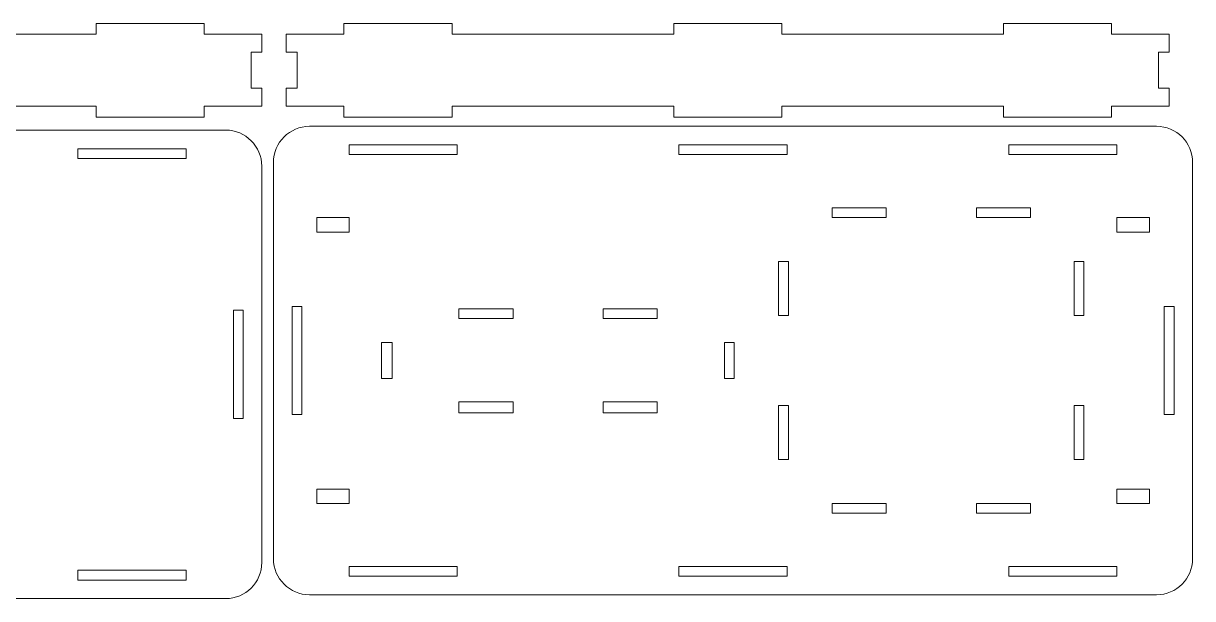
# Model space of a CAD drawing. Header units: millimetres. Extents: x -899 to 342, y -172 to 238.
# Drawn here: x 16.2 to 340.6, y 12.6 to 172.2 of the extents above; entities that cross this region are included whole.
import ezdxf

# ---------------------------------------------------------------- set-up
doc = ezdxf.new("R2010")
doc.units = ezdxf.units.MM
doc.header["$MEASUREMENT"] = 0
doc.layers.add('Layer 1', color=7, linetype='Continuous')

msp = doc.modelspace()

# ---------------------------------------------------------------- linework, layer by layer
at = {"layer": 'Layer 1', "color": 225, "lineweight": 9}
for points, knots in [([(82.3919, 149.2359), (82.3919, 149.2359), (66.3914, 149.2359), (66.3914, 149.2359), (66.3914, 149.2359), (66.3914, 149.2359), (66.3914, 146.2359), (66.3914, 146.2359), (66.3914, 146.2359), (66.3914, 146.2359), (36.3914, 146.2359), (36.3914, 146.2359), (36.3914, 146.2359), (36.3914, 146.2359), (36.3914, 149.2359), (36.3914, 149.2359), (36.3914, 149.2359), (36.3914, 149.2359), (-25.1086, 149.2359), (-25.1086, 149.2359), (-25.1086, 149.2359), (-25.1086, 149.2359), (-25.1086, 146.2359), (-25.1086, 146.2359), (-25.1086, 146.2359), (-25.1086, 146.2359), (-55.1086, 146.2359), (-55.1086, 146.2359), (-55.1086, 146.2359), (-55.1086, 146.2359), (-55.1086, 149.2359), (-55.1086, 149.2359), (-55.1086, 149.2359), (-55.1086, 149.2359), (-116.6086, 149.2359), (-116.6086, 149.2359), (-116.6086, 149.2359), (-116.6086, 149.2359), (-116.6086, 146.2359), (-116.6086, 146.2359), (-116.6086, 146.2359), (-116.6086, 146.2359), (-146.6086, 146.2359), (-146.6086, 146.2359), (-146.6086, 146.2359), (-146.6086, 146.2359), (-146.6086, 149.2359), (-146.6086, 149.2359), (-146.6086, 149.2359), (-146.6086, 149.2359), (-162.6007, 149.2359), (-162.6007, 149.2359), (-162.6007, 149.2359), (-162.6007, 149.2359), (-162.6007, 154.2359), (-162.6007, 154.2359), (-162.6007, 154.2359), (-162.6007, 154.2359), (-159.6007, 154.2359), (-159.6007, 154.2359), (-159.6007, 154.2359), (-159.6007, 154.2359), (-159.6007, 164.2359), (-159.6007, 164.2359), (-159.6007, 164.2359), (-159.6007, 164.2359), (-162.6007, 164.2359), (-162.6007, 164.2359), (-162.6007, 164.2359), (-162.6007, 164.2359), (-162.6007, 169.2359), (-162.6007, 169.2359), (-162.6007, 169.2359), (-162.6007, 169.2359), (-146.6086, 169.2359), (-146.6086, 169.2359), (-146.6086, 169.2359), (-146.6086, 169.2359), (-146.6086, 172.2359), (-146.6086, 172.2359), (-146.6086, 172.2359), (-146.6086, 172.2359), (-116.6086, 172.2359), (-116.6086, 172.2359), (-116.6086, 172.2359), (-116.6086, 172.2359), (-116.6086, 169.2359), (-116.6086, 169.2359), (-116.6086, 169.2359), (-116.6086, 169.2359), (-55.1086, 169.2359), (-55.1086, 169.2359), (-55.1086, 169.2359), (-55.1086, 169.2359), (-55.1086, 172.2359), (-55.1086, 172.2359), (-55.1086, 172.2359), (-55.1086, 172.2359), (-25.1086, 172.2359), (-25.1086, 172.2359), (-25.1086, 172.2359), (-25.1086, 172.2359), (-25.1086, 169.2359), (-25.1086, 169.2359), (-25.1086, 169.2359), (-25.1086, 169.2359), (36.3914, 169.2359), (36.3914, 169.2359), (36.3914, 169.2359), (36.3914, 169.2359), (36.3914, 172.2359), (36.3914, 172.2359), (36.3914, 172.2359), (36.3914, 172.2359), (66.3914, 172.2359), (66.3914, 172.2359), (66.3914, 172.2359), (66.3914, 172.2359), (66.3914, 169.2359), (66.3914, 169.2359), (66.3914, 169.2359), (66.3914, 169.2359), (82.3919, 169.2359), (82.3919, 169.2359), (82.3919, 169.2359), (82.3919, 169.2359), (82.3919, 164.2359), (82.3919, 164.2359), (82.3919, 164.2359), (82.3919, 164.2359), (79.3919, 164.2359), (79.3919, 164.2359), (79.3919, 164.2359), (79.3919, 164.2359), (79.3919, 154.2359), (79.3919, 154.2359), (79.3919, 154.2359), (79.3919, 154.2359), (82.3919, 154.2359), (82.3919, 154.2359), (82.3919, 154.2359), (82.3919, 154.2359), (82.3919, 149.2359), (82.3919, 149.2359)], [0, 0, 0, 0, 0.02702703, 0.02702703, 0.02702703, 0.02702703, 0.05405405, 0.05405405, 0.05405405, 0.05405405, 0.08108108, 0.08108108, 0.08108108, 0.08108108, 0.10810811, 0.10810811, 0.10810811, 0.10810811, 0.13513514, 0.13513514, 0.13513514, 0.13513514, 0.16216216, 0.16216216, 0.16216216, 0.16216216, 0.18918919, 0.18918919, 0.18918919, 0.18918919, 0.21621622, 0.21621622, 0.21621622, 0.21621622, 0.24324324, 0.24324324, 0.24324324, 0.24324324, 0.27027027, 0.27027027, 0.27027027, 0.27027027, 0.2972973, 0.2972973, 0.2972973, 0.2972973, 0.32432432, 0.32432432, 0.32432432, 0.32432432, 0.35135135, 0.35135135, 0.35135135, 0.35135135, 0.37837838, 0.37837838, 0.37837838, 0.37837838, 0.40540541, 0.40540541, 0.40540541, 0.40540541, 0.43243243, 0.43243243, 0.43243243, 0.43243243, 0.45945946, 0.45945946, 0.45945946, 0.45945946, 0.48648649, 0.48648649, 0.48648649, 0.48648649, 0.51351351, 0.51351351, 0.51351351, 0.51351351, 0.54054054, 0.54054054, 0.54054054, 0.54054054, 0.56756757, 0.56756757, 0.56756757, 0.56756757, 0.59459459, 0.59459459, 0.59459459, 0.59459459, 0.62162162, 0.62162162, 0.62162162, 0.62162162, 0.64864865, 0.64864865, 0.64864865, 0.64864865, 0.67567568, 0.67567568, 0.67567568, 0.67567568, 0.7027027, 0.7027027, 0.7027027, 0.7027027, 0.72972973, 0.72972973, 0.72972973, 0.72972973, 0.75675676, 0.75675676, 0.75675676, 0.75675676, 0.78378378, 0.78378378, 0.78378378, 0.78378378, 0.81081081, 0.81081081, 0.81081081, 0.81081081, 0.83783784, 0.83783784, 0.83783784, 0.83783784, 0.86486486, 0.86486486, 0.86486486, 0.86486486, 0.89189189, 0.89189189, 0.89189189, 0.89189189, 0.91891892, 0.91891892, 0.91891892, 0.91891892, 0.94594595, 0.94594595, 0.94594595, 0.94594595, 1, 1, 1, 1]), ([(334.1121, 149.2359), (334.1121, 149.2359), (318.1116, 149.2359), (318.1116, 149.2359), (318.1116, 149.2359), (318.1116, 149.2359), (318.1116, 146.2359), (318.1116, 146.2359), (318.1116, 146.2359), (318.1116, 146.2359), (288.1116, 146.2359), (288.1116, 146.2359), (288.1116, 146.2359), (288.1116, 146.2359), (288.1116, 149.2359), (288.1116, 149.2359), (288.1116, 149.2359), (288.1116, 149.2359), (226.6116, 149.2359), (226.6116, 149.2359), (226.6116, 149.2359), (226.6116, 149.2359), (226.6116, 146.2359), (226.6116, 146.2359), (226.6116, 146.2359), (226.6116, 146.2359), (196.6116, 146.2359), (196.6116, 146.2359), (196.6116, 146.2359), (196.6116, 146.2359), (196.6116, 149.2359), (196.6116, 149.2359), (196.6116, 149.2359), (196.6116, 149.2359), (135.1116, 149.2359), (135.1116, 149.2359), (135.1116, 149.2359), (135.1116, 149.2359), (135.1116, 146.2359), (135.1116, 146.2359), (135.1116, 146.2359), (135.1116, 146.2359), (105.1116, 146.2359), (105.1116, 146.2359), (105.1116, 146.2359), (105.1116, 146.2359), (105.1116, 149.2359), (105.1116, 149.2359), (105.1116, 149.2359), (105.1116, 149.2359), (89.1195, 149.2359), (89.1195, 149.2359), (89.1195, 149.2359), (89.1195, 149.2359), (89.1195, 154.2359), (89.1195, 154.2359), (89.1195, 154.2359), (89.1195, 154.2359), (92.1195, 154.2359), (92.1195, 154.2359), (92.1195, 154.2359), (92.1195, 154.2359), (92.1195, 164.2359), (92.1195, 164.2359), (92.1195, 164.2359), (92.1195, 164.2359), (89.1195, 164.2359), (89.1195, 164.2359), (89.1195, 164.2359), (89.1195, 164.2359), (89.1195, 169.2359), (89.1195, 169.2359), (89.1195, 169.2359), (89.1195, 169.2359), (105.1116, 169.2359), (105.1116, 169.2359), (105.1116, 169.2359), (105.1116, 169.2359), (105.1116, 172.2359), (105.1116, 172.2359), (105.1116, 172.2359), (105.1116, 172.2359), (135.1116, 172.2359), (135.1116, 172.2359), (135.1116, 172.2359), (135.1116, 172.2359), (135.1116, 169.2359), (135.1116, 169.2359), (135.1116, 169.2359), (135.1116, 169.2359), (196.6116, 169.2359), (196.6116, 169.2359), (196.6116, 169.2359), (196.6116, 169.2359), (196.6116, 172.2359), (196.6116, 172.2359), (196.6116, 172.2359), (196.6116, 172.2359), (226.6116, 172.2359), (226.6116, 172.2359), (226.6116, 172.2359), (226.6116, 172.2359), (226.6116, 169.2359), (226.6116, 169.2359), (226.6116, 169.2359), (226.6116, 169.2359), (288.1116, 169.2359), (288.1116, 169.2359), (288.1116, 169.2359), (288.1116, 169.2359), (288.1116, 172.2359), (288.1116, 172.2359), (288.1116, 172.2359), (288.1116, 172.2359), (318.1116, 172.2359), (318.1116, 172.2359), (318.1116, 172.2359), (318.1116, 172.2359), (318.1116, 169.2359), (318.1116, 169.2359), (318.1116, 169.2359), (318.1116, 169.2359), (334.1121, 169.2359), (334.1121, 169.2359), (334.1121, 169.2359), (334.1121, 169.2359), (334.1121, 164.2359), (334.1121, 164.2359), (334.1121, 164.2359), (334.1121, 164.2359), (331.1121, 164.2359), (331.1121, 164.2359), (331.1121, 164.2359), (331.1121, 164.2359), (331.1121, 154.2359), (331.1121, 154.2359), (331.1121, 154.2359), (331.1121, 154.2359), (334.1121, 154.2359), (334.1121, 154.2359), (334.1121, 154.2359), (334.1121, 154.2359), (334.1121, 149.2359), (334.1121, 149.2359)], [0, 0, 0, 0, 0.02702703, 0.02702703, 0.02702703, 0.02702703, 0.05405405, 0.05405405, 0.05405405, 0.05405405, 0.08108108, 0.08108108, 0.08108108, 0.08108108, 0.10810811, 0.10810811, 0.10810811, 0.10810811, 0.13513514, 0.13513514, 0.13513514, 0.13513514, 0.16216216, 0.16216216, 0.16216216, 0.16216216, 0.18918919, 0.18918919, 0.18918919, 0.18918919, 0.21621622, 0.21621622, 0.21621622, 0.21621622, 0.24324324, 0.24324324, 0.24324324, 0.24324324, 0.27027027, 0.27027027, 0.27027027, 0.27027027, 0.2972973, 0.2972973, 0.2972973, 0.2972973, 0.32432432, 0.32432432, 0.32432432, 0.32432432, 0.35135135, 0.35135135, 0.35135135, 0.35135135, 0.37837838, 0.37837838, 0.37837838, 0.37837838, 0.40540541, 0.40540541, 0.40540541, 0.40540541, 0.43243243, 0.43243243, 0.43243243, 0.43243243, 0.45945946, 0.45945946, 0.45945946, 0.45945946, 0.48648649, 0.48648649, 0.48648649, 0.48648649, 0.51351351, 0.51351351, 0.51351351, 0.51351351, 0.54054054, 0.54054054, 0.54054054, 0.54054054, 0.56756757, 0.56756757, 0.56756757, 0.56756757, 0.59459459, 0.59459459, 0.59459459, 0.59459459, 0.62162162, 0.62162162, 0.62162162, 0.62162162, 0.64864865, 0.64864865, 0.64864865, 0.64864865, 0.67567568, 0.67567568, 0.67567568, 0.67567568, 0.7027027, 0.7027027, 0.7027027, 0.7027027, 0.72972973, 0.72972973, 0.72972973, 0.72972973, 0.75675676, 0.75675676, 0.75675676, 0.75675676, 0.78378378, 0.78378378, 0.78378378, 0.78378378, 0.81081081, 0.81081081, 0.81081081, 0.81081081, 0.83783784, 0.83783784, 0.83783784, 0.83783784, 0.86486486, 0.86486486, 0.86486486, 0.86486486, 0.89189189, 0.89189189, 0.89189189, 0.89189189, 0.91891892, 0.91891892, 0.91891892, 0.91891892, 0.94594595, 0.94594595, 0.94594595, 0.94594595, 1, 1, 1, 1]), ([(330.5716, 13.6765), (330.5716, 13.6765), (95.5716, 13.6765), (95.5716, 13.6765), (95.5716, 13.6765), (90.0716, 13.6765), (85.5716, 18.1764), (85.5716, 23.6765), (85.5716, 23.6765), (85.5716, 23.6765), (85.5716, 133.6765), (85.5716, 133.6765), (85.5716, 133.6765), (85.5716, 139.1766), (90.0716, 143.6765), (95.5716, 143.6765), (95.5716, 143.6765), (95.5716, 143.6765), (330.5716, 143.6765), (330.5716, 143.6765), (330.5716, 143.6765), (336.0716, 143.6765), (340.5716, 139.1766), (340.5716, 133.6765), (340.5716, 133.6765), (340.5716, 133.6765), (340.5716, 23.6765), (340.5716, 23.6765), (340.5716, 23.6765), (340.5716, 18.1764), (336.0716, 13.6765), (330.5716, 13.6765)], [0, 0, 0, 0, 0.11111111, 0.11111111, 0.11111111, 0.11111111, 0.22222222, 0.22222222, 0.22222222, 0.22222222, 0.33333333, 0.33333333, 0.33333333, 0.33333333, 0.44444444, 0.44444444, 0.44444444, 0.44444444, 0.55555556, 0.55555556, 0.55555556, 0.55555556, 0.66666667, 0.66666667, 0.66666667, 0.66666667, 0.77777778, 0.77777778, 0.77777778, 0.77777778, 1, 1, 1, 1]), ([(106.5716, 138.5265), (106.5716, 138.5265), (136.5716, 138.5265), (136.5716, 138.5265), (136.5716, 138.5265), (136.5716, 138.5265), (136.5716, 135.8265), (136.5716, 135.8265), (136.5716, 135.8265), (136.5716, 135.8265), (106.5716, 135.8265), (106.5716, 135.8265), (106.5716, 135.8265), (106.5716, 135.8265), (106.5716, 138.5265), (106.5716, 138.5265)], [0, 0, 0, 0, 0.2, 0.2, 0.2, 0.2, 0.4, 0.4, 0.4, 0.4, 0.6, 0.6, 0.6, 0.6, 1, 1, 1, 1]), ([(198.0716, 138.5265), (198.0716, 138.5265), (228.0716, 138.5265), (228.0716, 138.5265), (228.0716, 138.5265), (228.0716, 138.5265), (228.0716, 135.8265), (228.0716, 135.8265), (228.0716, 135.8265), (228.0716, 135.8265), (198.0716, 135.8265), (198.0716, 135.8265), (198.0716, 135.8265), (198.0716, 135.8265), (198.0716, 138.5265), (198.0716, 138.5265)], [0, 0, 0, 0, 0.2, 0.2, 0.2, 0.2, 0.4, 0.4, 0.4, 0.4, 0.6, 0.6, 0.6, 0.6, 1, 1, 1, 1]), ([(289.5716, 138.5265), (289.5716, 138.5265), (319.5716, 138.5265), (319.5716, 138.5265), (319.5716, 138.5265), (319.5716, 138.5265), (319.5716, 135.8265), (319.5716, 135.8265), (319.5716, 135.8265), (319.5716, 135.8265), (289.5716, 135.8265), (289.5716, 135.8265), (289.5716, 135.8265), (289.5716, 135.8265), (289.5716, 138.5265), (289.5716, 138.5265)], [0, 0, 0, 0, 0.2, 0.2, 0.2, 0.2, 0.4, 0.4, 0.4, 0.4, 0.6, 0.6, 0.6, 0.6, 1, 1, 1, 1]), ([(240.5716, 121.0265), (240.5716, 121.0265), (255.5716, 121.0265), (255.5716, 121.0265), (255.5716, 121.0265), (255.5716, 121.0265), (255.5716, 118.3265), (255.5716, 118.3265), (255.5716, 118.3265), (255.5716, 118.3265), (240.5716, 118.3265), (240.5716, 118.3265), (240.5716, 118.3265), (240.5716, 118.3265), (240.5716, 121.0265), (240.5716, 121.0265)], [0, 0, 0, 0, 0.2, 0.2, 0.2, 0.2, 0.4, 0.4, 0.4, 0.4, 0.6, 0.6, 0.6, 0.6, 1, 1, 1, 1]), ([(280.5716, 121.0265), (280.5716, 121.0265), (295.5716, 121.0265), (295.5716, 121.0265), (295.5716, 121.0265), (295.5716, 121.0265), (295.5716, 118.3265), (295.5716, 118.3265), (295.5716, 118.3265), (295.5716, 118.3265), (280.5716, 118.3265), (280.5716, 118.3265), (280.5716, 118.3265), (280.5716, 118.3265), (280.5716, 121.0265), (280.5716, 121.0265)], [0, 0, 0, 0, 0.2, 0.2, 0.2, 0.2, 0.4, 0.4, 0.4, 0.4, 0.6, 0.6, 0.6, 0.6, 1, 1, 1, 1]), ([(97.5716, 114.3478), (97.5716, 114.3478), (97.5716, 118.3478), (97.5716, 118.3478), (97.5716, 118.3478), (97.5716, 118.3478), (106.5716, 118.3478), (106.5716, 118.3478), (106.5716, 118.3478), (106.5716, 118.3478), (106.5716, 114.3478), (106.5716, 114.3478), (106.5716, 114.3478), (106.5716, 114.3478), (97.5716, 114.3478), (97.5716, 114.3478)], [0, 0, 0, 0, 0.2, 0.2, 0.2, 0.2, 0.4, 0.4, 0.4, 0.4, 0.6, 0.6, 0.6, 0.6, 1, 1, 1, 1]), ([(319.5716, 114.3478), (319.5716, 114.3478), (319.5716, 118.3478), (319.5716, 118.3478), (319.5716, 118.3478), (319.5716, 118.3478), (328.5716, 118.3478), (328.5716, 118.3478), (328.5716, 118.3478), (328.5716, 118.3478), (328.5716, 114.3478), (328.5716, 114.3478), (328.5716, 114.3478), (328.5716, 114.3478), (319.5716, 114.3478), (319.5716, 114.3478)], [0, 0, 0, 0, 0.2, 0.2, 0.2, 0.2, 0.4, 0.4, 0.4, 0.4, 0.6, 0.6, 0.6, 0.6, 1, 1, 1, 1]), ([(225.72, 91.1765), (225.72, 91.1765), (225.72, 106.1765), (225.72, 106.1765), (225.72, 106.1765), (225.72, 106.1765), (228.42, 106.1765), (228.42, 106.1765), (228.42, 106.1765), (228.42, 106.1765), (228.42, 91.1765), (228.42, 91.1765), (228.42, 91.1765), (228.42, 91.1765), (225.72, 91.1765), (225.72, 91.1765)], [0, 0, 0, 0, 0.2, 0.2, 0.2, 0.2, 0.4, 0.4, 0.4, 0.4, 0.6, 0.6, 0.6, 0.6, 1, 1, 1, 1]), ([(307.72, 91.1765), (307.72, 91.1765), (307.72, 106.1765), (307.72, 106.1765), (307.72, 106.1765), (307.72, 106.1765), (310.42, 106.1765), (310.42, 106.1765), (310.42, 106.1765), (310.42, 106.1765), (310.42, 91.1765), (310.42, 91.1765), (310.42, 91.1765), (310.42, 91.1765), (307.72, 91.1765), (307.72, 91.1765)], [0, 0, 0, 0, 0.2, 0.2, 0.2, 0.2, 0.4, 0.4, 0.4, 0.4, 0.6, 0.6, 0.6, 0.6, 1, 1, 1, 1]), ([(90.7216, 63.6765), (90.7216, 63.6765), (90.7216, 93.6765), (90.7216, 93.6765), (90.7216, 93.6765), (90.7216, 93.6765), (93.4216, 93.6765), (93.4216, 93.6765), (93.4216, 93.6765), (93.4216, 93.6765), (93.4216, 63.6765), (93.4216, 63.6765), (93.4216, 63.6765), (93.4216, 63.6765), (90.7216, 63.6765), (90.7216, 63.6765)], [0, 0, 0, 0, 0.2, 0.2, 0.2, 0.2, 0.4, 0.4, 0.4, 0.4, 0.6, 0.6, 0.6, 0.6, 1, 1, 1, 1]), ([(137.0398, 93.0265), (137.0398, 93.0265), (152.0398, 93.0265), (152.0398, 93.0265), (152.0398, 93.0265), (152.0398, 93.0265), (152.0398, 90.3265), (152.0398, 90.3265), (152.0398, 90.3265), (152.0398, 90.3265), (137.0398, 90.3265), (137.0398, 90.3265), (137.0398, 90.3265), (137.0398, 90.3265), (137.0398, 93.0265), (137.0398, 93.0265)], [0, 0, 0, 0, 0.2, 0.2, 0.2, 0.2, 0.4, 0.4, 0.4, 0.4, 0.6, 0.6, 0.6, 0.6, 1, 1, 1, 1]), ([(177.0398, 93.0265), (177.0398, 93.0265), (192.0398, 93.0265), (192.0398, 93.0265), (192.0398, 93.0265), (192.0398, 93.0265), (192.0398, 90.3265), (192.0398, 90.3265), (192.0398, 90.3265), (192.0398, 90.3265), (177.0398, 90.3265), (177.0398, 90.3265), (177.0398, 90.3265), (177.0398, 90.3265), (177.0398, 93.0265), (177.0398, 93.0265)], [0, 0, 0, 0, 0.2, 0.2, 0.2, 0.2, 0.4, 0.4, 0.4, 0.4, 0.6, 0.6, 0.6, 0.6, 1, 1, 1, 1]), ([(332.7216, 63.6765), (332.7216, 63.6765), (332.7216, 93.6765), (332.7216, 93.6765), (332.7216, 93.6765), (332.7216, 93.6765), (335.4216, 93.6765), (335.4216, 93.6765), (335.4216, 93.6765), (335.4216, 93.6765), (335.4216, 63.6765), (335.4216, 63.6765), (335.4216, 63.6765), (335.4216, 63.6765), (332.7216, 63.6765), (332.7216, 63.6765)], [0, 0, 0, 0, 0.2, 0.2, 0.2, 0.2, 0.4, 0.4, 0.4, 0.4, 0.6, 0.6, 0.6, 0.6, 1, 1, 1, 1]), ([(115.5398, 73.6765), (115.5398, 73.6765), (115.5398, 83.6765), (115.5398, 83.6765), (115.5398, 83.6765), (115.5398, 83.6765), (118.5398, 83.6765), (118.5398, 83.6765), (118.5398, 83.6765), (118.5398, 83.6765), (118.5398, 73.6765), (118.5398, 73.6765), (118.5398, 73.6765), (118.5398, 73.6765), (115.5398, 73.6765), (115.5398, 73.6765)], [0, 0, 0, 0, 0.2, 0.2, 0.2, 0.2, 0.4, 0.4, 0.4, 0.4, 0.6, 0.6, 0.6, 0.6, 1, 1, 1, 1]), ([(210.6898, 73.6765), (210.6898, 73.6765), (210.6898, 83.6765), (210.6898, 83.6765), (210.6898, 83.6765), (210.6898, 83.6765), (213.3898, 83.6765), (213.3898, 83.6765), (213.3898, 83.6765), (213.3898, 83.6765), (213.3898, 73.6765), (213.3898, 73.6765), (213.3898, 73.6765), (213.3898, 73.6765), (210.6898, 73.6765), (210.6898, 73.6765)], [0, 0, 0, 0, 0.2, 0.2, 0.2, 0.2, 0.4, 0.4, 0.4, 0.4, 0.6, 0.6, 0.6, 0.6, 1, 1, 1, 1]), ([(137.0398, 67.1765), (137.0398, 67.1765), (152.0398, 67.1765), (152.0398, 67.1765), (152.0398, 67.1765), (152.0398, 67.1765), (152.0398, 64.1765), (152.0398, 64.1765), (152.0398, 64.1765), (152.0398, 64.1765), (137.0398, 64.1765), (137.0398, 64.1765), (137.0398, 64.1765), (137.0398, 64.1765), (137.0398, 67.1765), (137.0398, 67.1765)], [0, 0, 0, 0, 0.2, 0.2, 0.2, 0.2, 0.4, 0.4, 0.4, 0.4, 0.6, 0.6, 0.6, 0.6, 1, 1, 1, 1]), ([(177.0398, 67.1765), (177.0398, 67.1765), (192.0398, 67.1765), (192.0398, 67.1765), (192.0398, 67.1765), (192.0398, 67.1765), (192.0398, 64.1765), (192.0398, 64.1765), (192.0398, 64.1765), (192.0398, 64.1765), (177.0398, 64.1765), (177.0398, 64.1765), (177.0398, 64.1765), (177.0398, 64.1765), (177.0398, 67.1765), (177.0398, 67.1765)], [0, 0, 0, 0, 0.2, 0.2, 0.2, 0.2, 0.4, 0.4, 0.4, 0.4, 0.6, 0.6, 0.6, 0.6, 1, 1, 1, 1]), ([(225.72, 51.1765), (225.72, 51.1765), (225.72, 66.1765), (225.72, 66.1765), (225.72, 66.1765), (225.72, 66.1765), (228.42, 66.1765), (228.42, 66.1765), (228.42, 66.1765), (228.42, 66.1765), (228.42, 51.1765), (228.42, 51.1765), (228.42, 51.1765), (228.42, 51.1765), (225.72, 51.1765), (225.72, 51.1765)], [0, 0, 0, 0, 0.2, 0.2, 0.2, 0.2, 0.4, 0.4, 0.4, 0.4, 0.6, 0.6, 0.6, 0.6, 1, 1, 1, 1]), ([(307.72, 51.1765), (307.72, 51.1765), (307.72, 66.1765), (307.72, 66.1765), (307.72, 66.1765), (307.72, 66.1765), (310.42, 66.1765), (310.42, 66.1765), (310.42, 66.1765), (310.42, 66.1765), (310.42, 51.1765), (310.42, 51.1765), (310.42, 51.1765), (310.42, 51.1765), (307.72, 51.1765), (307.72, 51.1765)], [0, 0, 0, 0, 0.2, 0.2, 0.2, 0.2, 0.4, 0.4, 0.4, 0.4, 0.6, 0.6, 0.6, 0.6, 1, 1, 1, 1]), ([(97.5716, 39.0111), (97.5716, 39.0111), (97.5716, 43.0111), (97.5716, 43.0111), (97.5716, 43.0111), (97.5716, 43.0111), (106.5716, 43.0111), (106.5716, 43.0111), (106.5716, 43.0111), (106.5716, 43.0111), (106.5716, 39.0111), (106.5716, 39.0111), (106.5716, 39.0111), (106.5716, 39.0111), (97.5716, 39.0111), (97.5716, 39.0111)], [0, 0, 0, 0, 0.2, 0.2, 0.2, 0.2, 0.4, 0.4, 0.4, 0.4, 0.6, 0.6, 0.6, 0.6, 1, 1, 1, 1]), ([(319.5716, 39.0111), (319.5716, 39.0111), (319.5716, 43.0111), (319.5716, 43.0111), (319.5716, 43.0111), (319.5716, 43.0111), (328.5716, 43.0111), (328.5716, 43.0111), (328.5716, 43.0111), (328.5716, 43.0111), (328.5716, 39.0111), (328.5716, 39.0111), (328.5716, 39.0111), (328.5716, 39.0111), (319.5716, 39.0111), (319.5716, 39.0111)], [0, 0, 0, 0, 0.2, 0.2, 0.2, 0.2, 0.4, 0.4, 0.4, 0.4, 0.6, 0.6, 0.6, 0.6, 1, 1, 1, 1]), ([(240.5716, 39.0265), (240.5716, 39.0265), (255.5716, 39.0265), (255.5716, 39.0265), (255.5716, 39.0265), (255.5716, 39.0265), (255.5716, 36.3265), (255.5716, 36.3265), (255.5716, 36.3265), (255.5716, 36.3265), (240.5716, 36.3265), (240.5716, 36.3265), (240.5716, 36.3265), (240.5716, 36.3265), (240.5716, 39.0265), (240.5716, 39.0265)], [0, 0, 0, 0, 0.2, 0.2, 0.2, 0.2, 0.4, 0.4, 0.4, 0.4, 0.6, 0.6, 0.6, 0.6, 1, 1, 1, 1]), ([(280.5716, 39.0265), (280.5716, 39.0265), (295.5716, 39.0265), (295.5716, 39.0265), (295.5716, 39.0265), (295.5716, 39.0265), (295.5716, 36.3265), (295.5716, 36.3265), (295.5716, 36.3265), (295.5716, 36.3265), (280.5716, 36.3265), (280.5716, 36.3265), (280.5716, 36.3265), (280.5716, 36.3265), (280.5716, 39.0265), (280.5716, 39.0265)], [0, 0, 0, 0, 0.2, 0.2, 0.2, 0.2, 0.4, 0.4, 0.4, 0.4, 0.6, 0.6, 0.6, 0.6, 1, 1, 1, 1]), ([(106.5716, 21.5265), (106.5716, 21.5265), (136.5716, 21.5265), (136.5716, 21.5265), (136.5716, 21.5265), (136.5716, 21.5265), (136.5716, 18.8265), (136.5716, 18.8265), (136.5716, 18.8265), (136.5716, 18.8265), (106.5716, 18.8265), (106.5716, 18.8265), (106.5716, 18.8265), (106.5716, 18.8265), (106.5716, 21.5265), (106.5716, 21.5265)], [0, 0, 0, 0, 0.2, 0.2, 0.2, 0.2, 0.4, 0.4, 0.4, 0.4, 0.6, 0.6, 0.6, 0.6, 1, 1, 1, 1]), ([(198.0716, 21.5265), (198.0716, 21.5265), (228.0716, 21.5265), (228.0716, 21.5265), (228.0716, 21.5265), (228.0716, 21.5265), (228.0716, 18.8265), (228.0716, 18.8265), (228.0716, 18.8265), (228.0716, 18.8265), (198.0716, 18.8265), (198.0716, 18.8265), (198.0716, 18.8265), (198.0716, 18.8265), (198.0716, 21.5265), (198.0716, 21.5265)], [0, 0, 0, 0, 0.2, 0.2, 0.2, 0.2, 0.4, 0.4, 0.4, 0.4, 0.6, 0.6, 0.6, 0.6, 1, 1, 1, 1]), ([(289.5716, 21.5265), (289.5716, 21.5265), (319.5716, 21.5265), (319.5716, 21.5265), (319.5716, 21.5265), (319.5716, 21.5265), (319.5716, 18.8265), (319.5716, 18.8265), (319.5716, 18.8265), (319.5716, 18.8265), (289.5716, 18.8265), (289.5716, 18.8265), (289.5716, 18.8265), (289.5716, 18.8265), (289.5716, 21.5265), (289.5716, 21.5265)], [0, 0, 0, 0, 0.2, 0.2, 0.2, 0.2, 0.4, 0.4, 0.4, 0.4, 0.6, 0.6, 0.6, 0.6, 1, 1, 1, 1])]:
    msp.add_open_spline(points, degree=3, knots=knots, dxfattribs=at)
at = {"layer": 'Layer 1', "color": 225, "lineweight": 20}
for points, knots in [([(-162.6619, 142.6181), (-162.6619, 142.6181), (72.3381, 142.6181), (72.3381, 142.6181), (72.3381, 142.6181), (77.8381, 142.6181), (82.3381, 138.1182), (82.3381, 132.6181), (82.3381, 132.6181), (82.3381, 132.6181), (82.3381, 22.6181), (82.3381, 22.6181), (82.3381, 22.6181), (82.3381, 17.118), (77.8381, 12.6181), (72.3381, 12.6181), (72.3381, 12.6181), (72.3381, 12.6181), (-162.6619, 12.6181), (-162.6619, 12.6181), (-162.6619, 12.6181), (-168.1619, 12.6181), (-172.6619, 17.118), (-172.6619, 22.6181), (-172.6619, 22.6181), (-172.6619, 22.6181), (-172.6619, 132.6181), (-172.6619, 132.6181), (-172.6619, 132.6181), (-172.6619, 138.1182), (-168.1619, 142.6181), (-162.6619, 142.6181)], [0, 0, 0, 0, 0.11111111, 0.11111111, 0.11111111, 0.11111111, 0.22222222, 0.22222222, 0.22222222, 0.22222222, 0.33333333, 0.33333333, 0.33333333, 0.33333333, 0.44444444, 0.44444444, 0.44444444, 0.44444444, 0.55555556, 0.55555556, 0.55555556, 0.55555556, 0.66666667, 0.66666667, 0.66666667, 0.66666667, 0.77777778, 0.77777778, 0.77777778, 0.77777778, 1, 1, 1, 1]), ([(61.3381, 134.7681), (61.3381, 134.7681), (31.3381, 134.7681), (31.3381, 134.7681), (31.3381, 134.7681), (31.3381, 134.7681), (31.3381, 137.4681), (31.3381, 137.4681), (31.3381, 137.4681), (31.3381, 137.4681), (61.3381, 137.4681), (61.3381, 137.4681), (61.3381, 137.4681), (61.3381, 137.4681), (61.3381, 134.7681), (61.3381, 134.7681)], [0, 0, 0, 0, 0.2, 0.2, 0.2, 0.2, 0.4, 0.4, 0.4, 0.4, 0.6, 0.6, 0.6, 0.6, 1, 1, 1, 1]), ([(77.1881, 92.6181), (77.1881, 92.6181), (77.1881, 62.6181), (77.1881, 62.6181), (77.1881, 62.6181), (77.1881, 62.6181), (74.4881, 62.6181), (74.4881, 62.6181), (74.4881, 62.6181), (74.4881, 62.6181), (74.4881, 92.6181), (74.4881, 92.6181), (74.4881, 92.6181), (74.4881, 92.6181), (77.1881, 92.6181), (77.1881, 92.6181)], [0, 0, 0, 0, 0.2, 0.2, 0.2, 0.2, 0.4, 0.4, 0.4, 0.4, 0.6, 0.6, 0.6, 0.6, 1, 1, 1, 1]), ([(61.3381, 17.7681), (61.3381, 17.7681), (31.3381, 17.7681), (31.3381, 17.7681), (31.3381, 17.7681), (31.3381, 17.7681), (31.3381, 20.4681), (31.3381, 20.4681), (31.3381, 20.4681), (31.3381, 20.4681), (61.3381, 20.4681), (61.3381, 20.4681), (61.3381, 20.4681), (61.3381, 20.4681), (61.3381, 17.7681), (61.3381, 17.7681)], [0, 0, 0, 0, 0.2, 0.2, 0.2, 0.2, 0.4, 0.4, 0.4, 0.4, 0.6, 0.6, 0.6, 0.6, 1, 1, 1, 1])]:
    msp.add_open_spline(points, degree=3, knots=knots, dxfattribs=at)

doc.saveas('drawing.dxf')
